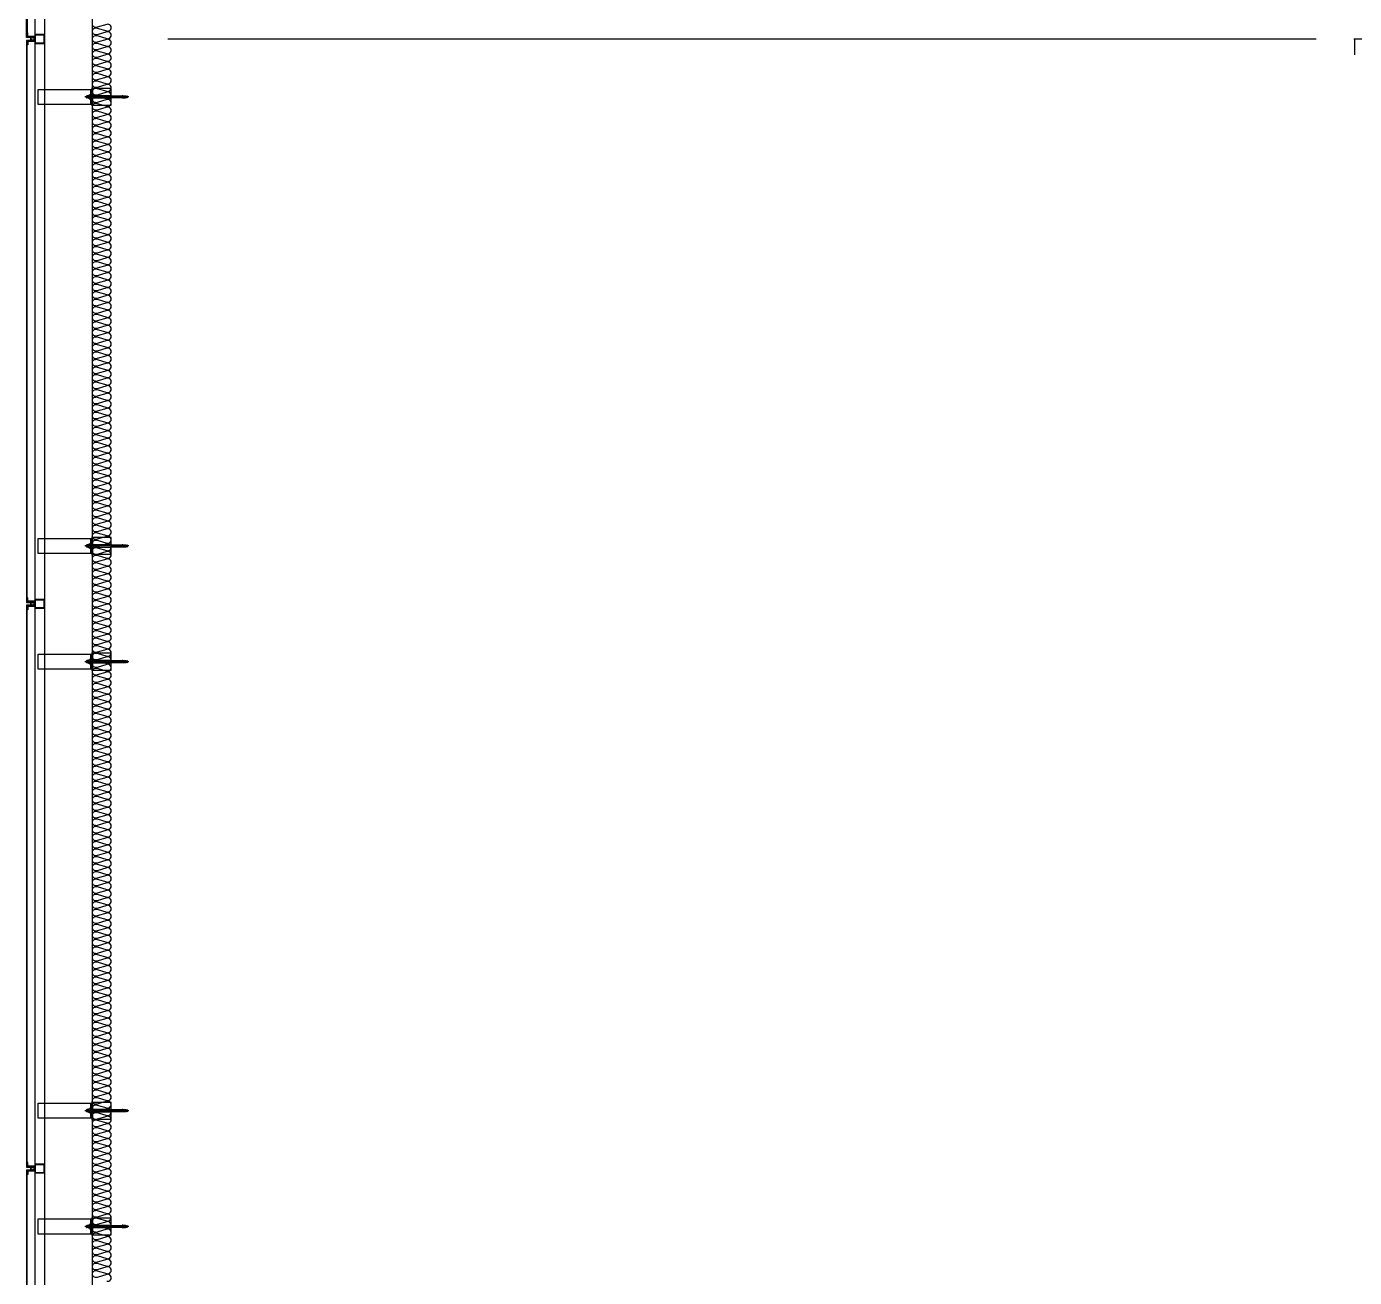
# Model space of a CAD drawing. Header units: millimetres. Extents: x 17311 to 801382, y -242618 to -104888.
# Drawn here: x 705311 to 712364, y -190307 to -183664 of the extents above; entities that cross this region are included whole.
import ezdxf

# ---------------------------------------------------------------- set-up
doc = ezdxf.new("R2010")
doc.units = ezdxf.units.MM
doc.header["$LTSCALE"] = 250
doc.linetypes.add('HID', pattern=[2.8, 1.8, -1])
for name, color, linetype in [('A-ETC-8', 8, 'Continuous'), ('A-FIN', 6, 'Continuous'), ('A-WP', 1, 'HID'), ('ISL', 251, 'Continuous')]:
    doc.layers.add(name, color=color, linetype=linetype)

# ---------------------------------------------------------------- blocks, each defined once
blk = doc.blocks.new('A$C632c858f')
at = {"layer": 'A-ETC-8'}
blk.add_arc((-2.8, 0), 24, 341.82483, 18.17517, dxfattribs=at)
blk.add_ellipse((34, 0), major_axis=(7.59, 0), ratio=0.987937, dxfattribs=at)
blk = doc.blocks.new('A$Cae507117')
at = {"layer": 'A-ETC-8'}
for points in [[(-50, 0), (-50, -50), (0, -50), (0, 0)], [(-46.8, -3.2), (-46.8, -46.8), (-3.2, -46.8), (-3.2, -3.2)]]:
    blk.add_lwpolyline(points, close=True, dxfattribs=at)
blk = doc.blocks.new('너트 M12')
for p, q in [((-9, 0), (9, 0)), ((-9.5, -9), (-9.5, -0.5)), ((9, -9.5), (-9, -9.5)), ((0, -8.3), (0, -1.2)), ((9.5, -0.5), (9.5, -9))]:
    blk.add_line(p, q)
for centre, start, end in [((-9, -0.5), 90, 180), ((-9, -9), 180, 270), ((9, -0.5), 0, 90), ((9, -9), 270, 0)]:
    blk.add_arc(centre, 0.5, start, end)
at = {"extrusion": (0, 0, -1)}
for centre, major_axis, ratio, start_param, end_param in [((-4.8, -0.9), (-4.75, 0.31), 0.185359, -0.024388, 3.141593), ((4.8, -0.9), (4.75, 0.31), 0.185108, 3.141593, 6.30754), ((-4.8, -8.6), (4.75, 0.31), 0.187111, 0, 3.166211), ((4.8, -8.6), (-4.75, 0.31), 0.185991, 3.117121, 6.283185)]:
    blk.add_ellipse(centre, major_axis=major_axis, ratio=ratio, start_param=start_param, end_param=end_param, dxfattribs=at)
blk = doc.blocks.new('A$C5ebcaad0')
at = {"layer": 'A-ETC-8'}
for p, q in [((-449, -225), (-214, -225)), ((-439, -220.5), (-439, -229.5)), ((-437, -219), (-437.5, -219)), ((-437.5, -231), (-437, -231)), ((-426, -220.5), (-437, -219)), ((-437, -231), (-426, -229.5)), ((-431.6, -219.7), (-431.6, -221.5)), ((-431.6, -228.5), (-431.6, -230.2)), ((-431.1, -222.3), (-429.3, -223.5)), ((-431.1, -227.7), (-429.3, -226.5)), ((-415.6, -218.7), (-430.6, -218.7)), ((-430.6, -231.2), (-415.6, -231.2)), ((-421.1, -224), (-427.7, -224)), ((-421.1, -226), (-427.7, -226)), ((-426, -220.5), (-412, -220.5)), ((-426, -229.5), (-412, -229.5)), ((-420.6, -223.5), (-420.6, -223)), ((-420.6, -227), (-420.6, -226.5)), ((-416.6, -227), (-416.6, -223)), ((-415.6, -218.7), (-412.6, -218.7)), ((-415.6, -231.2), (-412.6, -231.2)), ((-412.6, -218.7), (-412.6, -231.2)), ((-412, -231), (-412, -219)), ((-409, -219), (-412, -219)), ((-412, -231), (-409, -231)), ((-409, -231), (-409, -219)), ((-355, -219), (-409, -219)), ((-409, -231), (-355, -231)), ((-355, -219), (-245.5, -219)), ((-245.5, -231), (-355, -231)), ((-234.2, -229.5), (-224, -229.5)), ((-234, -219), (-225.5, -219)), ((-234, -220.5), (-224, -220.5)), ((-234, -231), (-225.5, -231)), ((-225.5, -231), (-225.5, -219)), ((-224, -220.5), (-225.5, -219)), ((-224, -229.5), (-225.5, -231)), ((-224, -229.5), (-224, -220.5))]:
    blk.add_line(p, q, dxfattribs=at)
for points in [[(-255, -180.5), (-255, -269.5), (-355, -269.5), (-355, -180.5)], [(33.5, -185), (-251.5, -185), (-251.5, -265), (33.5, -265)], [(-251.5, -265), (-245.5, -265), (-245.5, -185), (-251.5, -185)], [(-245.5, -210), (-245.5, -240), (-243.5, -240), (-243.5, -210)]]:
    blk.add_lwpolyline(points, close=True, dxfattribs=at)
blk.add_lwpolyline([(-251.5, -177.5), (-251.5, -272.5, -0.414214), (-252.5, -273.5), (-255, -273.5), (-255, -176.5), (-252.5, -176.5, -0.414214)], format="xyb", close=True, dxfattribs=at)
for centre, radius, start, end in [((-437.5, -220.5), 1.5, 90, 180), ((-437.5, -229.5), 1.5, 180, 270), ((-430.6, -219.7), 1, 90, 180), ((-430.6, -221.5), 1, 180, 236.30993), ((-430.6, -228.5), 1, 123.69007, 180), ((-430.6, -230.2), 1, 180, 270), ((-427.7, -221), 3, 236.30993, 270), ((-427.7, -229), 3, 90, 123.69007), ((-421.1, -223.5), 0.5, 270, 0), ((-421.1, -226.5), 0.5, 0, 90), ((-418.6, -223), 2, 90, 180), ((-418.6, -227), 2, 180, 270), ((-418.6, -223), 2, 0, 90), ((-418.6, -227), 2, 270, 0)]:
    blk.add_arc(centre, radius, start, end, dxfattribs=at)
at = {"layer": 'A-ETC-8', "xscale": -1, "rotation": 90}
blk.add_blockref('너트 M12', (-243.5, -225), dxfattribs=at)

msp = doc.modelspace()

# ---------------------------------------------------------------- linework, layer by layer
at = {"layer": 'A-ETC-8'}
for p, q in [((705355.7, -200799.5), (705355.7, -154461.7)), ((705405.7, -154461.7), (705405.7, -200799.5))]:
    msp.add_line(p, q, dxfattribs=at)
for points in [[(705318.7, -183718), (705353.7, -183718), (705353.7, -183729), (705355.7, -183729), (705355.7, -183716), (705320.3, -183716, 0.226541), (705316.7, -183712.3), (705316.7, -183697.6), (705314.7, -183697.6), (705314.7, -183714, -0.414214)], [(705318.7, -183741), (705353.7, -183741), (705353.7, -183730), (705355.7, -183730), (705355.7, -183743), (705320.3, -183743, -0.226541), (705316.7, -183746.6), (705316.7, -183761.3), (705314.7, -183761.3), (705314.7, -183745, 0.414214)]]:
    msp.add_lwpolyline(points, format="xyb", close=True, dxfattribs=at)
at = {"layer": 'A-ETC-8', "elevation": 0}
for points in [[(705318.7, -186718), (705353.7, -186718), (705353.7, -186729), (705355.7, -186729), (705355.7, -186716), (705320.3, -186716, 0.226541), (705316.7, -186712.3), (705316.7, -186697.6), (705314.7, -186697.6), (705314.7, -186714, -0.414214)], [(705318.7, -186741), (705353.7, -186741), (705353.7, -186730), (705355.7, -186730), (705355.7, -186743), (705320.3, -186743, -0.226541), (705316.7, -186746.6), (705316.7, -186761.3), (705314.7, -186761.3), (705314.7, -186745, 0.414214)], [(705318.7, -189718), (705353.7, -189718), (705353.7, -189729), (705355.7, -189729), (705355.7, -189716), (705320.3, -189716, 0.226541), (705316.7, -189712.3), (705316.7, -189697.6), (705314.7, -189697.6), (705314.7, -189714, -0.414214)], [(705318.7, -189741), (705353.7, -189741), (705353.7, -189730), (705355.7, -189730), (705355.7, -189743), (705320.3, -189743, -0.226541), (705316.7, -189746.6), (705316.7, -189761.3), (705314.7, -189761.3), (705314.7, -189745, 0.414214)]]:
    msp.add_lwpolyline(points, format="xyb", close=True, dxfattribs=at)
at = {"layer": 'A-FIN'}
for p, q in [((706060.7, -183729.5), (712160.7, -183729.5)), ((712360.7, -183729.5), (715360.7, -183729.5))]:
    msp.add_line(p, q, dxfattribs=at)
for points in [[(705351.7, -183718), (705351.7, -183722), (705310.7, -183722), (705310.7, -179987), (705351.7, -179987), (705351.7, -179991), (705314.7, -179991), (705314.7, -183718), (705351.7, -183718)], [(705351.7, -183741), (705351.7, -183737), (705310.7, -183737), (705310.7, -186722), (705351.7, -186722), (705351.7, -186718), (705314.7, -186718), (705314.7, -183741), (705351.7, -183741)], [(705351.7, -189741), (705351.7, -189737), (705310.7, -189737), (705310.7, -192722), (705351.7, -192722), (705351.7, -192718), (705314.7, -192718), (705314.7, -189741), (705351.7, -189741)]]:
    msp.add_lwpolyline(points, close=True, dxfattribs=at)
at = {"layer": 'A-FIN', "elevation": 0}
msp.add_lwpolyline([(705351.7, -186741), (705351.7, -186737), (705310.7, -186737), (705310.7, -189722), (705351.7, -189722), (705351.7, -189718), (705314.7, -189718), (705314.7, -186741), (705351.7, -186741)], close=True, dxfattribs=at)
at = {"layer": 'A-WP', "ltscale": 0.3}
msp.add_line((712363.7, -183729.5), (712363.7, -183814.3), dxfattribs=at)
at = {"layer": 'ISL'}
msp.add_line((705660.7, -203729.5), (705660.7, -154479.5), dxfattribs=at)
msp.add_lwpolyline([(705736.4, -190327.1, 1.372593), (705736.4, -190291.8), (705684.9, -190307.1, -0.509267), (705660.7, -190289.5, -0.509267), (705684.9, -190271.8), (705736.4, -190287.1, 1.372593), (705736.4, -190251.8), (705684.9, -190267.1, -0.509267), (705660.7, -190249.5, -0.509267), (705684.9, -190231.8), (705736.4, -190247.1, 1.372593), (705736.4, -190211.8), (705684.9, -190227.1, -0.509267), (705660.7, -190209.5, -0.509267), (705684.9, -190191.8), (705736.4, -190207.1, 1.372593), (705736.4, -190171.8), (705684.9, -190187.1, -0.509267), (705660.7, -190169.5, -0.509267), (705684.9, -190151.8), (705736.4, -190167.1, 1.372593), (705736.4, -190131.8), (705684.9, -190147.1, -0.509267), (705660.7, -190129.5, -0.509267), (705684.9, -190111.8), (705736.4, -190127.1, 1.372593), (705736.4, -190091.8), (705684.9, -190107.1, -0.509267), (705660.7, -190089.5, -0.509267), (705684.9, -190071.8), (705736.4, -190087.1, 1.372593), (705736.4, -190051.8), (705684.9, -190067.1, -0.509267), (705660.7, -190049.5, -0.509267), (705684.9, -190031.8), (705736.4, -190047.1, 1.372593), (705736.4, -190011.8), (705684.9, -190027.1, -0.509267), (705660.7, -190009.5, -0.509267), (705684.9, -189991.8), (705736.4, -190007.1, 1.372593), (705736.4, -189971.8), (705684.9, -189987.1, -0.509267), (705660.7, -189969.5, -0.509267), (705684.9, -189951.8), (705736.4, -189967.1, 1.372593), (705736.4, -189931.8), (705684.9, -189947.1, -0.509267), (705660.7, -189929.5, -0.509267), (705684.9, -189911.8), (705736.4, -189927.1, 1.372593), (705736.4, -189891.8), (705684.9, -189907.1, -0.509267), (705660.7, -189889.5, -0.509267), (705684.9, -189871.8), (705736.4, -189887.1, 1.372593), (705736.4, -189851.8), (705684.9, -189867.1, -0.509267), (705660.7, -189849.5, -0.509267), (705684.9, -189831.8), (705736.4, -189847.1, 1.372593), (705736.4, -189811.8), (705684.9, -189827.1, -0.509267), (705660.7, -189809.5, -0.509267), (705684.9, -189791.8), (705736.4, -189807.1, 1.372593), (705736.4, -189771.8), (705684.9, -189787.1, -0.509267), (705660.7, -189769.5, -0.509267), (705684.9, -189751.8), (705736.4, -189767.1, 1.372593), (705736.4, -189731.8), (705684.9, -189747.1, -0.509267), (705660.7, -189729.5, -0.509267), (705684.9, -189711.8), (705736.4, -189727.1, 1.372593), (705736.4, -189691.8), (705684.9, -189707.1, -0.509267), (705660.7, -189689.5, -0.509267), (705684.9, -189671.8), (705736.4, -189687.1, 1.372593), (705736.4, -189651.8), (705684.9, -189667.1, -0.509267), (705660.7, -189649.5, -0.509267), (705684.9, -189631.8), (705736.4, -189647.1, 1.372593), (705736.4, -189611.8), (705684.9, -189627.1, -0.509267), (705660.7, -189609.5, -0.509267), (705684.9, -189591.8), (705736.4, -189607.1, 1.372593), (705736.4, -189571.8), (705684.9, -189587.1, -0.509267), (705660.7, -189569.5, -0.509267), (705684.9, -189551.8), (705736.4, -189567.1, 1.372593), (705736.4, -189531.8), (705684.9, -189547.1, -0.509267), (705660.7, -189529.5, -0.509267), (705684.9, -189511.8), (705736.4, -189527.1, 1.372593), (705736.4, -189491.8), (705684.9, -189507.1, -0.509267), (705660.7, -189489.5, -0.509267), (705684.9, -189471.8), (705736.4, -189487.1, 1.372593), (705736.4, -189451.8), (705684.9, -189467.1, -0.509267), (705660.7, -189449.5, -0.509267), (705684.9, -189431.8), (705736.4, -189447.1, 1.372593), (705736.4, -189411.8), (705684.9, -189427.1, -0.509267), (705660.7, -189409.5, -0.509267), (705684.9, -189391.8), (705736.4, -189407.1, 1.372593), (705736.4, -189371.8), (705684.9, -189387.1, -0.509267), (705660.7, -189369.5, -0.509267), (705684.9, -189351.8), (705736.4, -189367.1, 1.372593), (705736.4, -189331.8), (705684.9, -189347.1, -0.509267), (705660.7, -189329.5, -0.509267), (705684.9, -189311.8), (705736.4, -189327.1, 1.372593), (705736.4, -189291.8), (705684.9, -189307.1, -0.509267), (705660.7, -189289.5, -0.509267), (705684.9, -189271.8), (705736.4, -189287.1, 1.372593), (705736.4, -189251.8), (705684.9, -189267.1, -0.509267), (705660.7, -189249.5, -0.509267), (705684.9, -189231.8), (705736.4, -189247.1, 1.372593), (705736.4, -189211.8), (705684.9, -189227.1, -0.509267), (705660.7, -189209.5, -0.509267), (705684.9, -189191.8), (705736.4, -189207.1, 1.372593), (705736.4, -189171.8), (705684.9, -189187.1, -0.509267), (705660.7, -189169.5, -0.509267), (705684.9, -189151.8), (705736.4, -189167.1, 1.372593), (705736.4, -189131.8), (705684.9, -189147.1, -0.509267), (705660.7, -189129.5, -0.509267), (705684.9, -189111.8), (705736.4, -189127.1, 1.372593), (705736.4, -189091.8), (705684.9, -189107.1, -0.509267), (705660.7, -189089.5, -0.509267), (705684.9, -189071.8), (705736.4, -189087.1, 1.372593), (705736.4, -189051.8), (705684.9, -189067.1, -0.509267), (705660.7, -189049.5, -0.509267), (705684.9, -189031.8), (705736.4, -189047.1, 1.372593), (705736.4, -189011.8), (705684.9, -189027.1, -0.509267), (705660.7, -189009.5, -0.509267), (705684.9, -188991.8), (705736.4, -189007.1, 1.372593), (705736.4, -188971.8), (705684.9, -188987.1, -0.509267), (705660.7, -188969.5, -0.509267), (705684.9, -188951.8), (705736.4, -188967.1, 1.372593), (705736.4, -188931.8), (705684.9, -188947.1, -0.509267), (705660.7, -188929.5, -0.509267), (705684.9, -188911.8), (705736.4, -188927.1, 1.372593), (705736.4, -188891.8), (705684.9, -188907.1, -0.509267), (705660.7, -188889.5, -0.509267), (705684.9, -188871.8), (705736.4, -188887.1, 1.372593), (705736.4, -188851.8), (705684.9, -188867.1, -0.509267), (705660.7, -188849.5, -0.509267), (705684.9, -188831.8), (705736.4, -188847.1, 1.372593), (705736.4, -188811.8), (705684.9, -188827.1, -0.509267), (705660.7, -188809.5, -0.509267), (705684.9, -188791.8), (705736.4, -188807.1, 1.372593), (705736.4, -188771.8), (705684.9, -188787.1, -0.509267), (705660.7, -188769.5, -0.509267), (705684.9, -188751.8), (705736.4, -188767.1, 1.372593), (705736.4, -188731.8), (705684.9, -188747.1, -0.509267), (705660.7, -188729.5, -0.509267), (705684.9, -188711.8), (705736.4, -188727.1, 1.372593), (705736.4, -188691.8), (705684.9, -188707.1, -0.509267), (705660.7, -188689.5, -0.509267), (705684.9, -188671.8), (705736.4, -188687.1, 1.372593), (705736.4, -188651.8), (705684.9, -188667.1, -0.509267), (705660.7, -188649.5, -0.509267), (705684.9, -188631.8), (705736.4, -188647.1, 1.372593), (705736.4, -188611.8), (705684.9, -188627.1, -0.509267), (705660.7, -188609.5, -0.509267), (705684.9, -188591.8), (705736.4, -188607.1, 1.372593), (705736.4, -188571.8), (705684.9, -188587.1, -0.509267), (705660.7, -188569.5, -0.509267), (705684.9, -188551.8), (705736.4, -188567.1, 1.372593), (705736.4, -188531.8), (705684.9, -188547.1, -0.509267), (705660.7, -188529.5, -0.509267), (705684.9, -188511.8), (705736.4, -188527.1, 1.372593), (705736.4, -188491.8), (705684.9, -188507.1, -0.509267), (705660.7, -188489.5, -0.509267), (705684.9, -188471.8), (705736.4, -188487.1, 1.372593), (705736.4, -188451.8), (705684.9, -188467.1, -0.509267), (705660.7, -188449.5, -0.509267), (705684.9, -188431.8), (705736.4, -188447.1, 1.372593), (705736.4, -188411.8), (705684.9, -188427.1, -0.509267), (705660.7, -188409.5, -0.509267), (705684.9, -188391.8), (705736.4, -188407.1, 1.372593), (705736.4, -188371.8), (705684.9, -188387.1, -0.509267), (705660.7, -188369.5, -0.509267), (705684.9, -188351.8), (705736.4, -188367.1, 1.372593), (705736.4, -188331.8), (705684.9, -188347.1, -0.509267), (705660.7, -188329.5, -0.509267), (705684.9, -188311.8), (705736.4, -188327.1, 1.372593), (705736.4, -188291.8), (705684.9, -188307.1, -0.509267), (705660.7, -188289.5, -0.509267), (705684.9, -188271.8), (705736.4, -188287.1, 1.372593), (705736.4, -188251.8), (705684.9, -188267.1, -0.509267), (705660.7, -188249.5, -0.509267), (705684.9, -188231.8), (705736.4, -188247.1, 1.372593), (705736.4, -188211.8), (705684.9, -188227.1, -0.509267), (705660.7, -188209.5, -0.509267), (705684.9, -188191.8), (705736.4, -188207.1, 1.372593), (705736.4, -188171.8), (705684.9, -188187.1, -0.509267), (705660.7, -188169.5, -0.509267), (705684.9, -188151.8), (705736.4, -188167.1, 1.372593), (705736.4, -188131.8), (705684.9, -188147.1, -0.509267), (705660.7, -188129.5, -0.509267), (705684.9, -188111.8), (705736.4, -188127.1, 1.372593), (705736.4, -188091.8), (705684.9, -188107.1, -0.509267), (705660.7, -188089.5, -0.509267), (705684.9, -188071.8), (705736.4, -188087.1, 1.372593), (705736.4, -188051.8), (705684.9, -188067.1, -0.509267), (705660.7, -188049.5, -0.509267), (705684.9, -188031.8), (705736.4, -188047.1, 1.372593), (705736.4, -188011.8), (705684.9, -188027.1, -0.509267), (705660.7, -188009.5, -0.509267), (705684.9, -187991.8), (705736.4, -188007.1, 1.372593), (705736.4, -187971.8), (705684.9, -187987.1, -0.509267), (705660.7, -187969.5, -0.509267), (705684.9, -187951.8), (705736.4, -187967.1, 1.372593), (705736.4, -187931.8), (705684.9, -187947.1, -0.509267), (705660.7, -187929.5, -0.509267), (705684.9, -187911.8), (705736.4, -187927.1, 1.372593), (705736.4, -187891.8), (705684.9, -187907.1, -0.509267), (705660.7, -187889.5, -0.509267), (705684.9, -187871.8), (705736.4, -187887.1, 1.372593), (705736.4, -187851.8), (705684.9, -187867.1, -0.509267), (705660.7, -187849.5, -0.509267), (705684.9, -187831.8), (705736.4, -187847.1, 1.372593), (705736.4, -187811.8), (705684.9, -187827.1, -0.509267), (705660.7, -187809.5, -0.509267), (705684.9, -187791.8), (705736.4, -187807.1, 1.372593), (705736.4, -187771.8), (705684.9, -187787.1, -0.509267), (705660.7, -187769.5, -0.509267), (705684.9, -187751.8), (705736.4, -187767.1, 1.372593), (705736.4, -187731.8), (705684.9, -187747.1, -0.509267), (705660.7, -187729.5, -0.509267), (705684.9, -187711.8), (705736.4, -187727.1, 1.372593), (705736.4, -187691.8), (705684.9, -187707.1, -0.509267), (705660.7, -187689.5, -0.509267), (705684.9, -187671.8), (705736.4, -187687.1, 1.372593), (705736.4, -187651.8), (705684.9, -187667.1, -0.509267), (705660.7, -187649.5, -0.509267), (705684.9, -187631.8), (705736.4, -187647.1, 1.372593), (705736.4, -187611.8), (705684.9, -187627.1, -0.509267), (705660.7, -187609.5, -0.509267), (705684.9, -187591.8), (705736.4, -187607.1, 1.372593), (705736.4, -187571.8), (705684.9, -187587.1, -0.509267), (705660.7, -187569.5, -0.509267), (705684.9, -187551.8), (705736.4, -187567.1, 1.372593), (705736.4, -187531.8), (705684.9, -187547.1, -0.509267), (705660.7, -187529.5, -0.509267), (705684.9, -187511.8), (705736.4, -187527.1, 1.372593), (705736.4, -187491.8), (705684.9, -187507.1, -0.509267), (705660.7, -187489.5, -0.509267), (705684.9, -187471.8), (705736.4, -187487.1, 1.372593), (705736.4, -187451.8), (705684.9, -187467.1, -0.509267), (705660.7, -187449.5, -0.509267), (705684.9, -187431.8), (705736.4, -187447.1, 1.372593), (705736.4, -187411.8), (705684.9, -187427.1, -0.509267), (705660.7, -187409.5, -0.509267), (705684.9, -187391.8), (705736.4, -187407.1, 1.372593), (705736.4, -187371.8), (705684.9, -187387.1, -0.509267), (705660.7, -187369.5, -0.509267), (705684.9, -187351.8), (705736.4, -187367.1, 1.372593), (705736.4, -187331.8), (705684.9, -187347.1, -0.509267), (705660.7, -187329.5, -0.509267), (705684.9, -187311.8), (705736.4, -187327.1, 1.372593), (705736.4, -187291.8), (705684.9, -187307.1, -0.509267), (705660.7, -187289.5, -0.509267), (705684.9, -187271.8), (705736.4, -187287.1, 1.372593), (705736.4, -187251.8), (705684.9, -187267.1, -0.509267), (705660.7, -187249.5, -0.509267), (705684.9, -187231.8), (705736.4, -187247.1, 1.372593), (705736.4, -187211.8), (705684.9, -187227.1, -0.509267), (705660.7, -187209.5, -0.509267), (705684.9, -187191.8), (705736.4, -187207.1, 1.372593), (705736.4, -187171.8), (705684.9, -187187.1, -0.509267), (705660.7, -187169.5, -0.509267), (705684.9, -187151.8), (705736.4, -187167.1, 1.372593), (705736.4, -187131.8), (705684.9, -187147.1, -0.509267), (705660.7, -187129.5, -0.509267), (705684.9, -187111.8), (705736.4, -187127.1, 1.372593), (705736.4, -187091.8), (705684.9, -187107.1, -0.509267), (705660.7, -187089.5, -0.509267), (705684.9, -187071.8), (705736.4, -187087.1, 1.372593), (705736.4, -187051.8), (705684.9, -187067.1, -0.509267), (705660.7, -187049.5, -0.509267), (705684.9, -187031.8), (705736.4, -187047.1, 1.372593), (705736.4, -187011.8), (705684.9, -187027.1, -0.509267), (705660.7, -187009.5, -0.509267), (705684.9, -186991.8), (705736.4, -187007.1, 1.372593), (705736.4, -186971.8), (705684.9, -186987.1, -0.509267), (705660.7, -186969.5, -0.509267), (705684.9, -186951.8), (705736.4, -186967.1, 1.372593), (705736.4, -186931.8), (705684.9, -186947.1, -0.509267), (705660.7, -186929.5, -0.509267), (705684.9, -186911.8), (705736.4, -186927.1, 1.372593), (705736.4, -186891.8), (705684.9, -186907.1, -0.509267), (705660.7, -186889.5, -0.509267), (705684.9, -186871.8), (705736.4, -186887.1, 1.372593), (705736.4, -186851.8), (705684.9, -186867.1, -0.509267), (705660.7, -186849.5, -0.509267), (705684.9, -186831.8), (705736.4, -186847.1, 1.372593), (705736.4, -186811.8), (705684.9, -186827.1, -0.509267), (705660.7, -186809.5, -0.509267), (705684.9, -186791.8), (705736.4, -186807.1, 1.372593), (705736.4, -186771.8), (705684.9, -186787.1, -0.509267), (705660.7, -186769.5, -0.509267), (705684.9, -186751.8), (705736.4, -186767.1, 1.372593), (705736.4, -186731.8), (705684.9, -186747.1, -0.509267), (705660.7, -186729.5, -0.509267), (705684.9, -186711.8), (705736.4, -186727.1, 1.372593), (705736.4, -186691.8), (705684.9, -186707.1, -0.509267), (705660.7, -186689.5, -0.509267), (705684.9, -186671.8), (705736.4, -186687.1, 1.372593), (705736.4, -186651.8), (705684.9, -186667.1, -0.509267), (705660.7, -186649.5, -0.509267), (705684.9, -186631.8), (705736.4, -186647.1, 1.372593), (705736.4, -186611.8), (705684.9, -186627.1, -0.509267), (705660.7, -186609.5, -0.509267), (705684.9, -186591.8), (705736.4, -186607.1, 1.372593), (705736.4, -186571.8), (705684.9, -186587.1, -0.509267), (705660.7, -186569.5, -0.509267), (705684.9, -186551.8), (705736.4, -186567.1, 1.372593), (705736.4, -186531.8), (705684.9, -186547.1, -0.509267), (705660.7, -186529.5, -0.509267), (705684.9, -186511.8), (705736.4, -186527.1, 1.372593), (705736.4, -186491.8), (705684.9, -186507.1, -0.509267), (705660.7, -186489.5, -0.509267), (705684.9, -186471.8), (705736.4, -186487.1, 1.372593), (705736.4, -186451.8), (705684.9, -186467.1, -0.509267), (705660.7, -186449.5, -0.509267), (705684.9, -186431.8), (705736.4, -186447.1, 1.372593), (705736.4, -186411.8), (705684.9, -186427.1, -0.509267), (705660.7, -186409.5, -0.509267), (705684.9, -186391.8), (705736.4, -186407.1, 1.372593), (705736.4, -186371.8), (705684.9, -186387.1, -0.509267), (705660.7, -186369.5, -0.509267), (705684.9, -186351.8), (705736.4, -186367.1, 1.372593), (705736.4, -186331.8), (705684.9, -186347.1, -0.509267), (705660.7, -186329.5, -0.509267), (705684.9, -186311.8), (705736.4, -186327.1, 1.372593), (705736.4, -186291.8), (705684.9, -186307.1, -0.509267), (705660.7, -186289.5, -0.509267), (705684.9, -186271.8), (705736.4, -186287.1, 1.372593), (705736.4, -186251.8), (705684.9, -186267.1, -0.509267), (705660.7, -186249.5, -0.509267), (705684.9, -186231.8), (705736.4, -186247.1, 1.372593), (705736.4, -186211.8), (705684.9, -186227.1, -0.509267), (705660.7, -186209.5, -0.509267), (705684.9, -186191.8), (705736.4, -186207.1, 1.372593), (705736.4, -186171.8), (705684.9, -186187.1, -0.509267), (705660.7, -186169.5, -0.509267), (705684.9, -186151.8), (705736.4, -186167.1, 1.372593), (705736.4, -186131.8), (705684.9, -186147.1, -0.509267), (705660.7, -186129.5, -0.509267), (705684.9, -186111.8), (705736.4, -186127.1, 1.372593), (705736.4, -186091.8), (705684.9, -186107.1, -0.509267), (705660.7, -186089.5, -0.509267), (705684.9, -186071.8), (705736.4, -186087.1, 1.372593), (705736.4, -186051.8), (705684.9, -186067.1, -0.509267), (705660.7, -186049.5, -0.509267), (705684.9, -186031.8), (705736.4, -186047.1, 1.372593), (705736.4, -186011.8), (705684.9, -186027.1, -0.509267), (705660.7, -186009.5, -0.509267), (705684.9, -185991.8), (705736.4, -186007.1, 1.372593), (705736.4, -185971.8), (705684.9, -185987.1, -0.509267), (705660.7, -185969.5, -0.509267), (705684.9, -185951.8), (705736.4, -185967.1, 1.372593), (705736.4, -185931.8), (705684.9, -185947.1, -0.509267), (705660.7, -185929.5, -0.509267), (705684.9, -185911.8), (705736.4, -185927.1, 1.372593), (705736.4, -185891.8), (705684.9, -185907.1, -0.509267), (705660.7, -185889.5, -0.509267), (705684.9, -185871.8), (705736.4, -185887.1, 1.372593), (705736.4, -185851.8), (705684.9, -185867.1, -0.509267), (705660.7, -185849.5, -0.509267), (705684.9, -185831.8), (705736.4, -185847.1, 1.372593), (705736.4, -185811.8), (705684.9, -185827.1, -0.509267), (705660.7, -185809.5, -0.509267), (705684.9, -185791.8), (705736.4, -185807.1, 1.372593), (705736.4, -185771.8), (705684.9, -185787.1, -0.509267), (705660.7, -185769.5, -0.509267), (705684.9, -185751.8), (705736.4, -185767.1, 1.372593), (705736.4, -185731.8), (705684.9, -185747.1, -0.509267), (705660.7, -185729.5, -0.509267), (705684.9, -185711.8), (705736.4, -185727.1, 1.372593), (705736.4, -185691.8), (705684.9, -185707.1, -0.509267), (705660.7, -185689.5, -0.509267), (705684.9, -185671.8), (705736.4, -185687.1, 1.372593), (705736.4, -185651.8), (705684.9, -185667.1, -0.509267), (705660.7, -185649.5, -0.509267), (705684.9, -185631.8), (705736.4, -185647.1, 1.372593), (705736.4, -185611.8), (705684.9, -185627.1, -0.509267), (705660.7, -185609.5, -0.509267), (705684.9, -185591.8), (705736.4, -185607.1, 1.372593), (705736.4, -185571.8), (705684.9, -185587.1, -0.509267), (705660.7, -185569.5, -0.509267), (705684.9, -185551.8), (705736.4, -185567.1, 1.372593), (705736.4, -185531.8), (705684.9, -185547.1, -0.509267), (705660.7, -185529.5, -0.509267), (705684.9, -185511.8), (705736.4, -185527.1, 1.372593), (705736.4, -185491.8), (705684.9, -185507.1, -0.509267), (705660.7, -185489.5, -0.509267), (705684.9, -185471.8), (705736.4, -185487.1, 1.372593), (705736.4, -185451.8), (705684.9, -185467.1, -0.509267), (705660.7, -185449.5, -0.509267), (705684.9, -185431.8), (705736.4, -185447.1, 1.372593), (705736.4, -185411.8), (705684.9, -185427.1, -0.509267), (705660.7, -185409.5, -0.509267), (705684.9, -185391.8), (705736.4, -185407.1, 1.372593), (705736.4, -185371.8), (705684.9, -185387.1, -0.509267), (705660.7, -185369.5, -0.509267), (705684.9, -185351.8), (705736.4, -185367.1, 1.372593), (705736.4, -185331.8), (705684.9, -185347.1, -0.509267), (705660.7, -185329.5, -0.509267), (705684.9, -185311.8), (705736.4, -185327.1, 1.372593), (705736.4, -185291.8), (705684.9, -185307.1, -0.509267), (705660.7, -185289.5, -0.509267), (705684.9, -185271.8), (705736.4, -185287.1, 1.372593), (705736.4, -185251.8), (705684.9, -185267.1, -0.509267), (705660.7, -185249.5, -0.509267), (705684.9, -185231.8), (705736.4, -185247.1, 1.372593), (705736.4, -185211.8), (705684.9, -185227.1, -0.509267), (705660.7, -185209.5, -0.509267), (705684.9, -185191.8), (705736.4, -185207.1, 1.372593), (705736.4, -185171.8), (705684.9, -185187.1, -0.509267), (705660.7, -185169.5, -0.509267), (705684.9, -185151.8), (705736.4, -185167.1, 1.372593), (705736.4, -185131.8), (705684.9, -185147.1, -0.509267), (705660.7, -185129.5, -0.509267), (705684.9, -185111.8), (705736.4, -185127.1, 1.372593), (705736.4, -185091.8), (705684.9, -185107.1, -0.509267), (705660.7, -185089.5, -0.509267), (705684.9, -185071.8), (705736.4, -185087.1, 1.372593), (705736.4, -185051.8), (705684.9, -185067.1, -0.509267), (705660.7, -185049.5, -0.509267), (705684.9, -185031.8), (705736.4, -185047.1, 1.372593), (705736.4, -185011.8), (705684.9, -185027.1, -0.509267), (705660.7, -185009.5, -0.509267), (705684.9, -184991.8), (705736.4, -185007.1, 1.372593), (705736.4, -184971.8), (705684.9, -184987.1, -0.509267), (705660.7, -184969.5, -0.509267), (705684.9, -184951.8), (705736.4, -184967.1, 1.372593), (705736.4, -184931.8), (705684.9, -184947.1, -0.509267), (705660.7, -184929.5, -0.509267), (705684.9, -184911.8), (705736.4, -184927.1, 1.372593), (705736.4, -184891.8), (705684.9, -184907.1, -0.509267), (705660.7, -184889.5, -0.509267), (705684.9, -184871.8), (705736.4, -184887.1, 1.372593), (705736.4, -184851.8), (705684.9, -184867.1, -0.509267), (705660.7, -184849.5, -0.509267), (705684.9, -184831.8), (705736.4, -184847.1, 1.372593), (705736.4, -184811.8), (705684.9, -184827.1, -0.509267), (705660.7, -184809.5, -0.509267), (705684.9, -184791.8), (705736.4, -184807.1, 1.372593), (705736.4, -184771.8), (705684.9, -184787.1, -0.509267), (705660.7, -184769.5, -0.509267), (705684.9, -184751.8), (705736.4, -184767.1, 1.372593), (705736.4, -184731.8), (705684.9, -184747.1, -0.509267), (705660.7, -184729.5, -0.509267), (705684.9, -184711.8), (705736.4, -184727.1, 1.372593), (705736.4, -184691.8), (705684.9, -184707.1, -0.509267), (705660.7, -184689.5, -0.509267), (705684.9, -184671.8), (705736.4, -184687.1, 1.372593), (705736.4, -184651.8), (705684.9, -184667.1, -0.509267), (705660.7, -184649.5, -0.509267), (705684.9, -184631.8), (705736.4, -184647.1, 1.372593), (705736.4, -184611.8), (705684.9, -184627.1, -0.509267), (705660.7, -184609.5, -0.509267), (705684.9, -184591.8), (705736.4, -184607.1, 1.372593), (705736.4, -184571.8), (705684.9, -184587.1, -0.509267), (705660.7, -184569.5, -0.509267), (705684.9, -184551.8), (705736.4, -184567.1, 1.372593), (705736.4, -184531.8), (705684.9, -184547.1, -0.509267), (705660.7, -184529.5, -0.509267), (705684.9, -184511.8), (705736.4, -184527.1, 1.372593), (705736.4, -184491.8), (705684.9, -184507.1, -0.509267), (705660.7, -184489.5, -0.509267), (705684.9, -184471.8), (705736.4, -184487.1, 1.372593), (705736.4, -184451.8), (705684.9, -184467.1, -0.509267), (705660.7, -184449.5, -0.509267), (705684.9, -184431.8), (705736.4, -184447.1, 1.372593), (705736.4, -184411.8), (705684.9, -184427.1, -0.509267), (705660.7, -184409.5, -0.509267), (705684.9, -184391.8), (705736.4, -184407.1, 1.372593), (705736.4, -184371.8), (705684.9, -184387.1, -0.509267), (705660.7, -184369.5, -0.509267), (705684.9, -184351.8), (705736.4, -184367.1, 1.372593), (705736.4, -184331.8), (705684.9, -184347.1, -0.509267), (705660.7, -184329.5, -0.509267), (705684.9, -184311.8), (705736.4, -184327.1, 1.372593), (705736.4, -184291.8), (705684.9, -184307.1, -0.509267), (705660.7, -184289.5, -0.509267), (705684.9, -184271.8), (705736.4, -184287.1, 1.372593), (705736.4, -184251.8), (705684.9, -184267.1, -0.509267), (705660.7, -184249.5, -0.509267), (705684.9, -184231.8), (705736.4, -184247.1, 1.372593), (705736.4, -184211.8), (705684.9, -184227.1, -0.509267), (705660.7, -184209.5, -0.509267), (705684.9, -184191.8), (705736.4, -184207.1, 1.372593), (705736.4, -184171.8), (705684.9, -184187.1, -0.509267), (705660.7, -184169.5, -0.509267), (705684.9, -184151.8), (705736.4, -184167.1, 1.372593), (705736.4, -184131.8), (705684.9, -184147.1, -0.509267), (705660.7, -184129.5, -0.509267), (705684.9, -184111.8), (705736.4, -184127.1, 1.372593), (705736.4, -184091.8), (705684.9, -184107.1, -0.509267), (705660.7, -184089.5, -0.509267), (705684.9, -184071.8), (705736.4, -184087.1, 1.372593), (705736.4, -184051.8), (705684.9, -184067.1, -0.509267), (705660.7, -184049.5, -0.509267), (705684.9, -184031.8), (705736.4, -184047.1, 1.372593), (705736.4, -184011.8), (705684.9, -184027.1, -0.509267), (705660.7, -184009.5, -0.509267), (705684.9, -183991.8), (705736.4, -184007.1, 1.372593), (705736.4, -183971.8), (705684.9, -183987.1, -0.509267), (705660.7, -183969.5, -0.509267), (705684.9, -183951.8), (705736.4, -183967.1, 1.372593), (705736.4, -183931.8), (705684.9, -183947.1, -0.509267), (705660.7, -183929.5, -0.509267), (705684.9, -183911.8), (705736.4, -183927.1, 1.372593), (705736.4, -183891.8), (705684.9, -183907.1, -0.509267), (705660.7, -183889.5, -0.509267), (705684.9, -183871.8), (705736.4, -183887.1, 1.372593), (705736.4, -183851.8), (705684.9, -183867.1, -0.509267), (705660.7, -183849.5, -0.509267), (705684.9, -183831.8), (705736.4, -183847.1, 1.372593), (705736.4, -183811.8), (705684.9, -183827.1, -0.509267), (705660.7, -183809.5, -0.509267), (705684.9, -183791.8), (705736.4, -183807.1, 1.372593), (705736.4, -183771.8), (705684.9, -183787.1, -0.509267), (705660.7, -183769.5, -0.509267), (705684.9, -183751.8), (705736.4, -183767.1, 1.372593), (705736.4, -183731.8), (705684.9, -183747.1, -0.509267), (705660.7, -183729.5, -0.509267), (705684.9, -183711.8), (705736.4, -183727.1, 1.372593), (705736.4, -183691.8), (705684.9, -183707.1, -0.509267), (705660.7, -183689.5, -0.509267), (705684.9, -183671.8), (705736.4, -183687.1, 1.372593), (705736.4, -183651.8), (705684.9, -183667.1, -0.509267), (705660.7, -183649.5, -0.509267)], format="xyb", dxfattribs=at)

# ---------------------------------------------------------------- block references
at = {"layer": 'A-ETC-8', "xscale": -1, "rotation": 180}
for name, p in [('A$C632c858f', (705310.7, -183729.5)), ('A$Cae507117', (705405.7, -183754.5)), ('A$C632c858f', (705310.7, -186729.5)), ('A$Cae507117', (705405.7, -186754.5)), ('A$C632c858f', (705310.7, -189729.5)), ('A$Cae507117', (705405.7, -189754.5))]:
    msp.add_blockref(name, p, dxfattribs=at)
at = {"layer": 'A-ETC-8', "xscale": -1}
for p in [(705405.7, -183812), (705405.7, -186197), (705405.7, -186812), (705405.7, -189197), (705405.7, -189812)]:
    msp.add_blockref('A$C5ebcaad0', p, dxfattribs=at)

doc.saveas('drawing.dxf')
